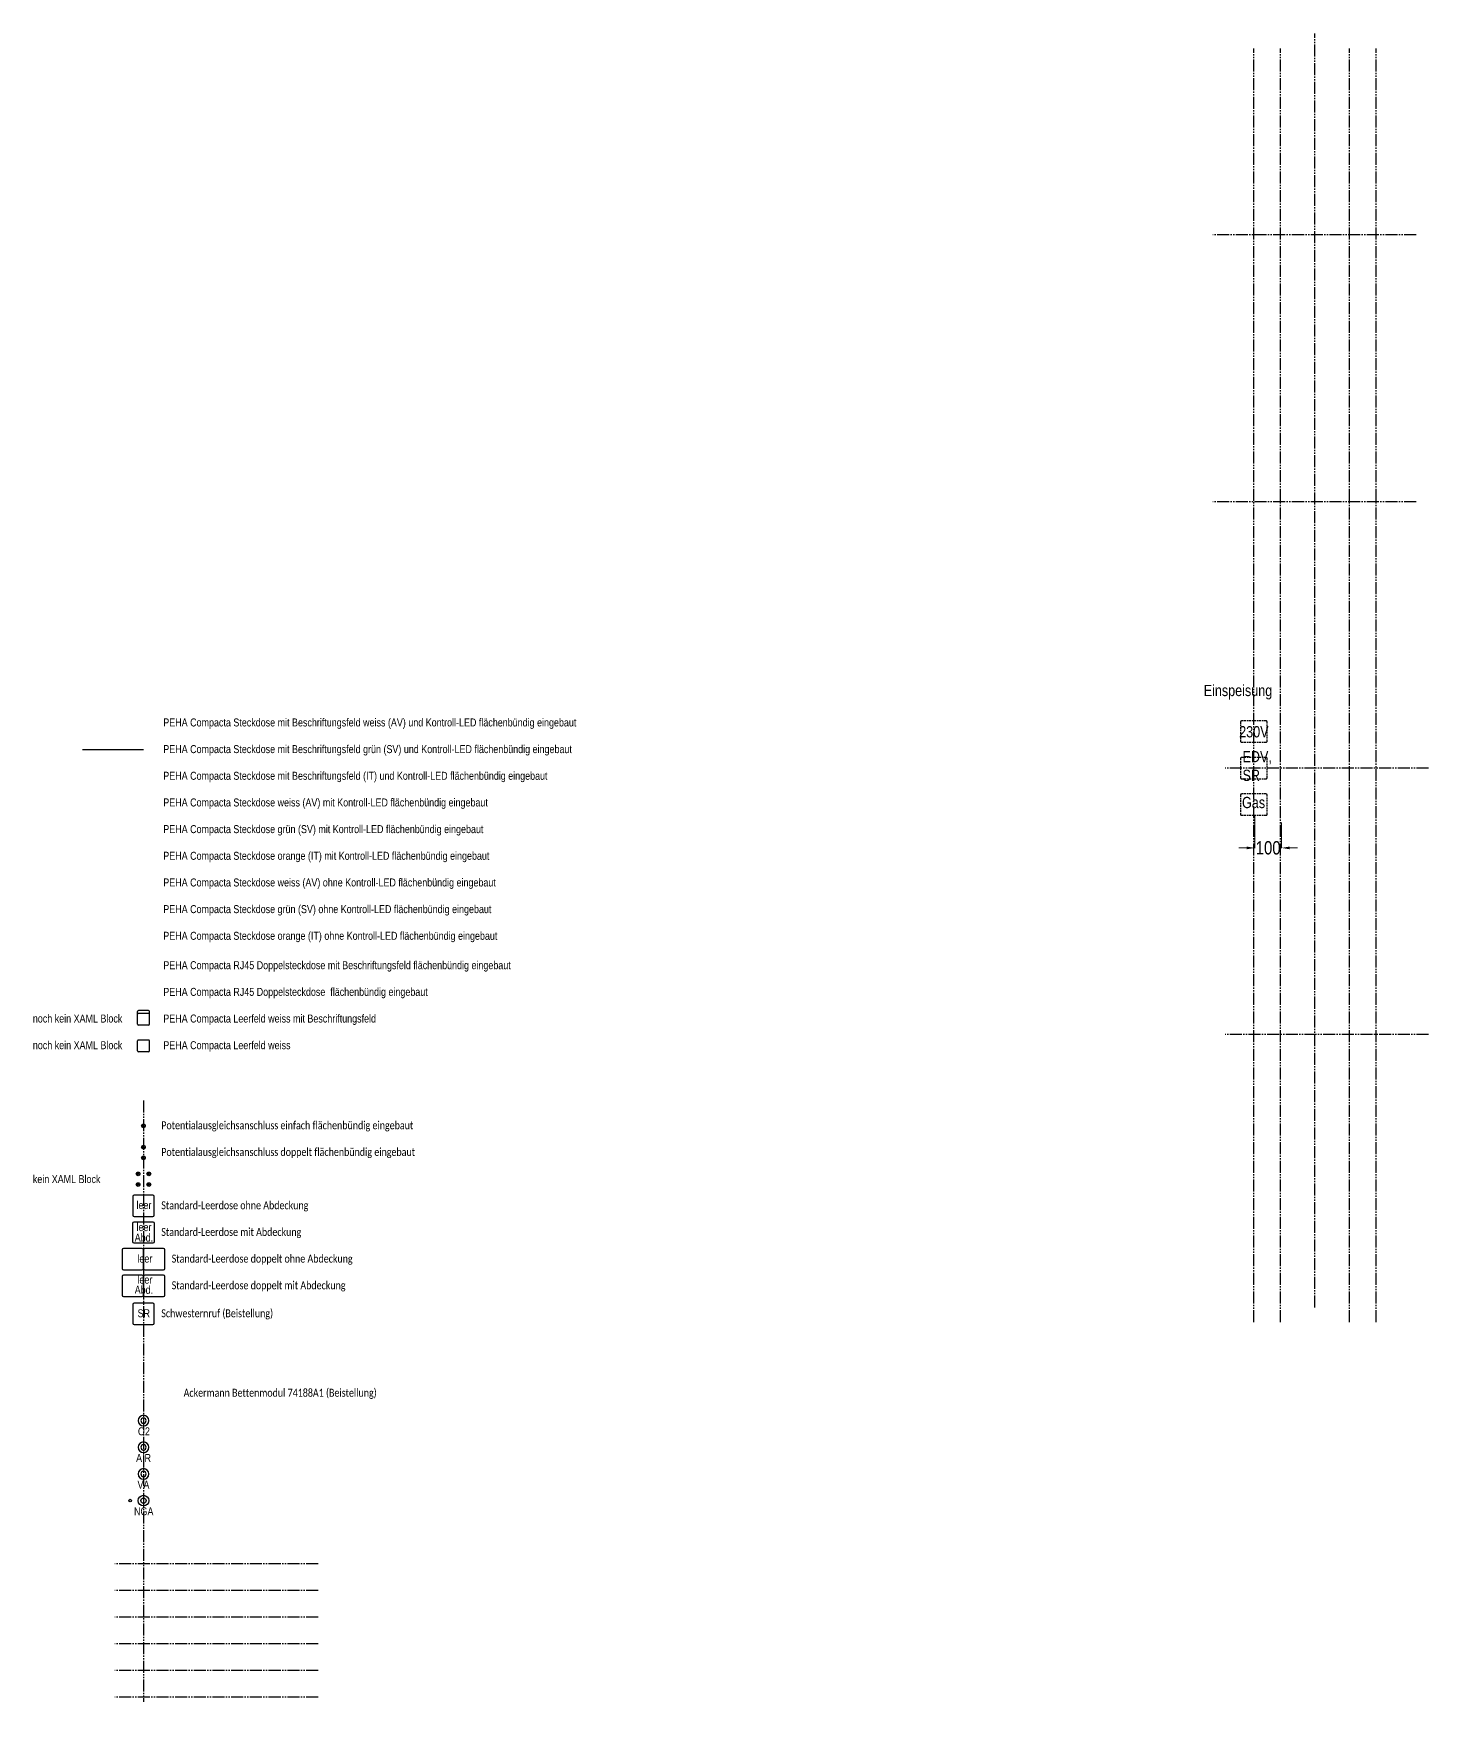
# Model space of a CAD drawing. Header units: millimetres. Extents: x -8009 to 11758, y -1622 to 23632.
# Drawn here: x -8009 to -2768, y 4781 to 11051 of the extents above; entities that cross this region are included whole.
import ezdxf

# ---------------------------------------------------------------- set-up
doc = ezdxf.new("R2010")
doc.units = ezdxf.units.MM
doc.header["$LTSCALE"] = 5
doc.linetypes.add('CENTER_DASH_DASH', pattern=[14, 9, -1, 1, -1, 1, -1])
doc.linetypes.add('HIDDEN', pattern=[0.375, 0.25, -0.125])
doc.layers.get('0').update_dxf_attribs({"linetype": 'CONTINUOUS'})
doc.layers.add('AM_5', color=3, linetype='CONTINUOUS', lineweight=15)
doc.layers.add('Einbauten', color=1, linetype='CONTINUOUS')
doc.layers.add('K', color=3, linetype='CONTINUOUS')
doc.layers.add('Hilfslinie', color=6, linetype='CENTER_DASH_DASH', plot=False)
doc.styles.add('MTG', font='arial.ttf', dxfattribs={"width": 0.8})
doc.styles.add('ROMANS', font='ARIALUNI.TTF', dxfattribs={"width": 0.8})

# ---------------------------------------------------------------- blocks, each defined once
blk = doc.blocks.new('potentialausgleich_einfach')
at = {"color": 0}
for radius in [7, 2.5]:
    blk.add_circle((0, 0), radius, dxfattribs=at)
blk = doc.blocks.new('potentialausgleich_doppelt')
for p in [(0, 20), (0, -20)]:
    blk.add_blockref('potentialausgleich_einfach', p)
blk = doc.blocks.new('Leerdose-Standard')
at = {"layer": 'Einbauten', "color": 0}
blk.add_lwpolyline([(-35, -40), (35, -40, 0.4142135623731), (40, -35), (40, 35, 0.4142135623731), (35, 40), (-35, 40, 0.4142135623731), (-40, 35), (-40, -35, 0.4142135623731)], format="xyb", close=True, dxfattribs=at)
blk = doc.blocks.new('Gas')
at = {"layer": 'Einbauten', "color": 0}
for radius in [20, 10]:
    blk.add_circle((0, 0), radius, dxfattribs=at)
blk = doc.blocks.new('Schalter-Taster-ohneRahmenPeha')
at = {"layer": 'Einbauten', "color": 7}
for p, q in [((-22, -19), (-22, 19)), ((19, 22), (-19, 22)), ((22, -19), (22, 19)), ((19, -22), (-19, -22))]:
    blk.add_line(p, q, dxfattribs=at)
for centre, start, end in [((-19, 19), 90, 180), ((19, 19), 0, 90), ((-19, -19), 180, 270), ((19, -19), 270, 0)]:
    blk.add_arc(centre, 3, start, end, dxfattribs=at)
blk = doc.blocks.new('Beschriftungsfeld')
at = {"color": 0}
for p, q in [((-21.9999999999995, -3), (-22, 7.19999999999982)), ((19, 10.1999999999998), (-19, 10.1999999999998)), ((19, 0), (-19, 0)), ((22, -3), (22, 7.19999999999982))]:
    blk.add_line(p, q, dxfattribs=at)
for centre, start, end in [((-19, 7.19999999999982), 90, 180), ((-19, -3), 90, 180), ((19, 7.19999999999982), 0, 90), ((19, -3), 0, 90)]:
    blk.add_arc(centre, 3, start, end, dxfattribs=at)
blk = doc.blocks.new('peha_leerfeld_weiss_beschriftungsfeld')
at = {"color": 7}
for name, p in [('Beschriftungsfeld', (0, 22.0000000000018)), ('Schalter-Taster-ohneRahmenPeha', (3.64e-12, 1.82e-12))]:
    blk.add_blockref(name, p, dxfattribs=at)
blk = doc.blocks.new('peha_leerfeld_weiss')
at = {"color": 7}
blk.add_blockref('Schalter-Taster-ohneRahmenPeha', (0, 0), dxfattribs=at)
blk = doc.blocks.new('leerdose_einfach')
blk.add_blockref('Leerdose-Standard', (0, 0))
at = {"insert": (-26.0187808401024, 18.061023010775), "char_height": 30, "attachment_point": 1, "style": 'MTG'}
blk.add_mtext_dynamic_manual_height_columns('leer', width=30, gutter_width=210.978907977107, heights=[0], dxfattribs=at)
blk = doc.blocks.new('leerdose_doppelt')
for p in [(-40, 0), (40, 0)]:
    blk.add_blockref('Leerdose-Standard', p)
at = {"insert": (-22.6272719534863, 17.382553276112), "char_height": 30, "attachment_point": 1, "style": 'MTG'}
blk.add_mtext_dynamic_manual_height_columns('leer', width=30, gutter_width=210.978907977107, heights=[0], dxfattribs=at)
blk = doc.blocks.new('leerdose_einfach_abdeckung')
at = {"xscale": -1}
blk.add_blockref('Leerdose-Standard', (0, 0), dxfattribs=at)
at = {"char_height": 30, "attachment_point": 1, "style": 'MTG'}
for s, insert in [('leer', (-26.0187808401024, 35.4232218262368)), ('Abd.', (-32.7810785004776, -3.75080573536434))]:
    blk.add_mtext_dynamic_manual_height_columns(s, width=30, gutter_width=210.978907977107, heights=[0], dxfattribs=dict(at, insert=insert))
blk = doc.blocks.new('leerdose_doppelt_abdeckung')
for p in [(-40, 0), (40, 0)]:
    blk.add_blockref('Leerdose-Standard', p)
at = {"char_height": 30, "attachment_point": 1, "style": 'MTG'}
for s, insert in [('Abd.', (-32.7810785004776, 0.4280935335446)), ('leer', (-22.6272719534863, 38.382553276112))]:
    blk.add_mtext_dynamic_manual_height_columns(s, width=30, gutter_width=210.978907977107, heights=[0], dxfattribs=dict(at, insert=insert))
blk = doc.blocks.new('Einspeis-3zügig-links')
at = {"layer": 'K', "color": 1, "linetype": 'HIDDEN', "ltscale": 5}
for points in [[(54.5, 97), (145.5, 97, 0.4142135623731), (150, 101.5), (150, 172.5, 0.4142135623731), (145.5, 177), (54.5, 177, 0.4142135623731), (50, 172.5), (50, 101.5, 0.4142135623731)], [(54.5, -40), (145.5, -40, 0.4142135623731), (150, -35.5), (150, 35.5, 0.4142135623731), (145.5, 40), (54.5, 40, 0.4142135623731), (50, 35.5), (50, -35.5, 0.4142135623731)], [(54.5, -177), (145.5, -177, 0.4142135623731), (150, -172.5), (150, -101.5, 0.4142135623731), (145.5, -97), (54.5, -97, 0.4142135623731), (50, -101.5), (50, -172.5, 0.4142135623731)]]:
    blk.add_lwpolyline(points, format="xyb", close=True, dxfattribs=at)
blk = doc.blocks.new('IV2-3z-Einspeisung-rh')
at = {"layer": 'AM_5', "color": 1}
for p, q in [((-96.3645754970967, -177), (-96.3645754970967, -299.622242327325)), ((3.63542450290697, -203.405856418057), (3.63542450290697, -299.622242327325)), ((-126.364575497097, -299.122242327325), (-156.364575497097, -299.122242327325)), ((33.635424502907, -299.122242327325), (63.635424502907, -299.122242327325))]:
    blk.add_line(p, q, dxfattribs=at)
for points in [[(-126.364575497097, -294.122242327325), (-126.364575497097, -304.122242327325), (-96.3645754970967, -299.122242327325)], [(33.635424502907, -294.122242327325), (33.635424502907, -304.122242327325), (3.63542450290697, -299.122242327325)]]:
    blk.add_solid(points, dxfattribs=at)
blk.add_blockref('Einspeis-3zügig-links', (-200, -4.5e-13))
at = {"char_height": 42.1957815954213, "attachment_point": 1, "style": 'MTG'}
for s, insert in [('Einspeisung', (-288.072153750782, 312.220564180079)), ('230V', (-154.973235137968, 157.457407853977)), ('EDV, SR', (-142.526601470574, 64.2585689951806)), ('Gas', (-144.384034494986, -107.785768860348))]:
    blk.add_mtext_dynamic_manual_height_columns(s, width=86.9080718434416, gutter_width=210.978907977107, heights=[0], dxfattribs=dict(at, insert=insert))
at = {"layer": 'AM_5', "color": 7, "insert": (-46.3645754970948, -299.122242327325), "char_height": 50, "attachment_point": 5, "style": 'ROMANS'}
blk.add_mtext('\\A1;100', dxfattribs=at)
blk = doc.blocks.new('Einspeisung_3z_hinten_re')
blk.add_blockref('IV2-3z-Einspeisung-rh', (0, 0))

msp = doc.modelspace()

# ---------------------------------------------------------------- linework, layer by layer
msp.add_line((-7596.99996423262, 8364.5211007311), (-7826, 8364.5211007311))
msp.add_circle((-7646.99996423262, 5549.32110073109), 5)
at = {"layer": 'Hilfslinie'}
for p, q in [((-3205.21895649613, 6273.89299882788), (-3205.21895649613, 11050.547104877)), ((-3434.21897335596, 6218.00002649089), (-3434.21897335596, 10994.65413254)), ((-3334.21897335596, 6218.00002649089), (-3334.21897335596, 10994.65413254)), ((-3076.2189396363, 6218.00002649089), (-3076.2189396363, 10994.65413254)), ((-2976.2189396363, 6218.00002649089), (-2976.2189396363, 10994.65413254)), ((-2826.2189396363, 10295.1814972333), (-3588.41035934337, 10295.1814972333)), ((-2826.2189396363, 9294.90590604337), (-3588.41035934338, 9294.90590604337)), ((-2779.85436413919, 8295.81670130482), (-3542.04578384627, 8295.81670130482)), ((-2779.8543641392, 7296.45363305858), (-3542.04578384628, 7296.45363305858)), ((-7596.99996423262, 7049), (-7596.99996423262, 4794.66330790851)), ((-6942.63535501585, 5311.87324251536), (-7704.82677472293, 5311.87324251536)), ((-6942.63535501585, 5211.87324251536), (-7704.82677472293, 5211.87324251536)), ((-6942.63535501585, 5111.87324251536), (-7704.82677472293, 5111.87324251536)), ((-6942.63535501585, 5011.87324251536), (-7704.82677472293, 5011.87324251536)), ((-6942.63535501585, 4911.87324251536), (-7704.82677472293, 4911.87324251536)), ((-6942.63535501585, 4811.87324251536), (-7704.82677472293, 4811.87324251536))]:
    msp.add_line(p, q, dxfattribs=at)

# ---------------------------------------------------------------- block references
for name, p in [('Einspeisung_3z_hinten_re', (-3334.21897335596, 8295.81670130482)), ('peha_leerfeld_weiss_beschriftungsfeld', (-7596.99996423262, 7354.32110073109)), ('peha_leerfeld_weiss', (-7596.99996423262, 7254.32110073109)), ('potentialausgleich_einfach', (-7596.99996423262, 6954.32110073109)), ('leerdose_einfach', (-7596.99996423262, 6654.32110073109)), ('leerdose_einfach_abdeckung', (-7596.99996423262, 6554.32110073109)), ('leerdose_doppelt', (-7596.99996423262, 6454.32110073109)), ('leerdose_doppelt_abdeckung', (-7596.99996423262, 6354.32110073109)), ('Leerdose-Standard', (-7596.99996423262, 6249.32110073109))]:
    msp.add_blockref(name, p)
at = {"color": 7}
for name, p in [('potentialausgleich_doppelt', (-7596.99996423262, 6854.32110073109)), ('potentialausgleich_doppelt', (-7616.99996423262, 6754.32110073109)), ('potentialausgleich_doppelt', (-7576.99996423262, 6754.32110073109)), ('Gas', (-7596.99996423262, 5549.32110073109))]:
    msp.add_blockref(name, p, dxfattribs=at)
at = {"color": 0, "xscale": -1}
for p in [(-7596.99996423262, 5849.32110073109), (-7596.99996423262, 5749.32110073109), (-7596.99996423262, 5649.32110073109)]:
    msp.add_blockref('Gas', p, dxfattribs=at)

# ---------------------------------------------------------------- texts
at = {"char_height": 30, "attachment_point": 1, "style": 'MTG'}
for s, width, gutter_width, insert in [('PEHA Compacta Steckdose mit Beschriftungsfeld weiss (AV) und Kontroll-LED flächenbündig eingebaut ', 1658.62172722051, 150, (-7522.67377048749, 8482.09383028586)), ('PEHA Compacta Steckdose mit Beschriftungsfeld grün (SV) und Kontroll-LED flächenbündig eingebaut ', 1658.62172722051, 150, (-7522.67377048749, 8382.09383028586)), ('PEHA Compacta Steckdose mit Beschriftungsfeld (IT) und Kontroll-LED flächenbündig eingebaut ', 1658.62172722051, 150, (-7522.67377048749, 8282.09383028586)), ('PEHA Compacta Steckdose weiss (AV) mit Kontroll-LED flächenbündig eingebaut ', 1658.62172722051, 150, (-7522.67377048749, 8182.09383028586)), ('PEHA Compacta Steckdose grün (SV) mit Kontroll-LED flächenbündig eingebaut ', 1658.62172722051, 150, (-7522.67377048749, 8082.09383028586)), ('PEHA Compacta Steckdose orange (IT) mit Kontroll-LED flächenbündig eingebaut ', 1658.62172722051, 150, (-7522.67377048749, 7982.09383028586)), ('PEHA Compacta Steckdose weiss (AV) ohne Kontroll-LED flächenbündig eingebaut ', 1658.62172722051, 150, (-7522.67377048749, 7882.09383028586)), ('PEHA Compacta Steckdose grün (SV) ohne Kontroll-LED flächenbündig eingebaut ', 1658.62172722051, 150, (-7522.67377048749, 7782.09383028586)), ('PEHA Compacta Steckdose orange (IT) ohne Kontroll-LED flächenbündig eingebaut ', 1658.62172722051, 150, (-7522.67377048749, 7682.09383028586)), ('PEHA Compacta RJ45 Doppelsteckdose mit Beschriftungsfeld flächenbündig eingebaut ', 1658.62172722051, 150, (-7522.67377048749, 7571.89383028585)), ('PEHA Compacta RJ45 Doppelsteckdose  flächenbündig eingebaut ', 1658.62172722051, 150, (-7522.67377048749, 7471.89383028585)), ('noch kein XAML Block', 1523.90830359202, 150, (-8011.67377048749, 7371.89383028585)), ('PEHA Compacta Leerfeld weiss mit Beschriftungsfeld ', 1523.90830359202, 150, (-7522.67377048749, 7371.89383028585)), ('noch kein XAML Block', 1523.90830359202, 150, (-8011.67377048749, 7271.89383028585)), ('PEHA Compacta Leerfeld weiss', 1523.90830359202, 150, (-7522.67377048749, 7271.89383028585)), ('kein XAML Block', 1523.90830359202, 150, (-8011.67377048749, 6769.89383028585)), ('SR', 44.8208966380916, 210.978907977107, (-7619.0032451943, 6266.7036540072)), ('O2', 44.8208966380916, 210.978907977107, (-7617.57476169855, 5824.12605111393)), ('AIR', 44.8208966380916, 210.978907977107, (-7624.5618675403, 5724.12605111393)), ('VA', 44.8208966380916, 210.978907977107, (-7619.43930933102, 5624.12605111393)), ('NGA', 44.8208966380916, 210.978907977107, (-7632.30451116681, 5524.12605111394))]:
    msp.add_mtext_dynamic_manual_height_columns(s, width=width, gutter_width=gutter_width, heights=[0], dxfattribs=dict(at, insert=insert))
at = {"color": 7, "char_height": 30, "attachment_point": 1, "style": 'MTG'}
for s, insert in [('{\\fCalibri|b0|i0|c0|p34;\\C256;Potentialausgleichsanschluss einfach flächenbündig eingebaut}', (-7530.18308637256, 6971.65529601211)), ('{\\fCalibri|b0|i0|c0|p34;\\C256;Potentialausgleichsanschluss doppelt flächenbündig eingebaut}', (-7530.18308637256, 6871.65529601211)), ('{\\fCalibri|b0|i0|c0|p34;\\C256;Standard-Leerdose ohne Abdeckung}', (-7530.18308637256, 6671.6552960121)), ('{\\fCalibri|b0|i0|c0|p34;\\C256;Standard-Leerdose mit Abdeckung}', (-7530.18308637256, 6571.65529601211)), ('{\\fCalibri|b0|i0|c0|p34;\\C256;Standard-Leerdose doppelt ohne Abdeckung}', (-7491.18308637256, 6471.65529601211)), ('{\\fCalibri|b0|i0|c0|p34;\\C256;Standard-Leerdose doppelt mit Abdeckung}', (-7491.18308637256, 6371.65529601211)), ('{\\fCalibri|b0|i0|c0|p34;\\C256;Schwesternruf (Beistellung)}', (-7530.18308637256, 6266.6552960121)), ('{\\fCalibri|b0|i0|c0|p34;\\C256; Ackermann Bettenmodul 74188A1 (Beistellung)}', (-7454.90730108674, 5968.73990646102))]:
    msp.add_mtext_dynamic_manual_height_columns(s, width=1297.36664719682, gutter_width=150, heights=[0], dxfattribs=dict(at, insert=insert))

doc.saveas('drawing.dxf')
